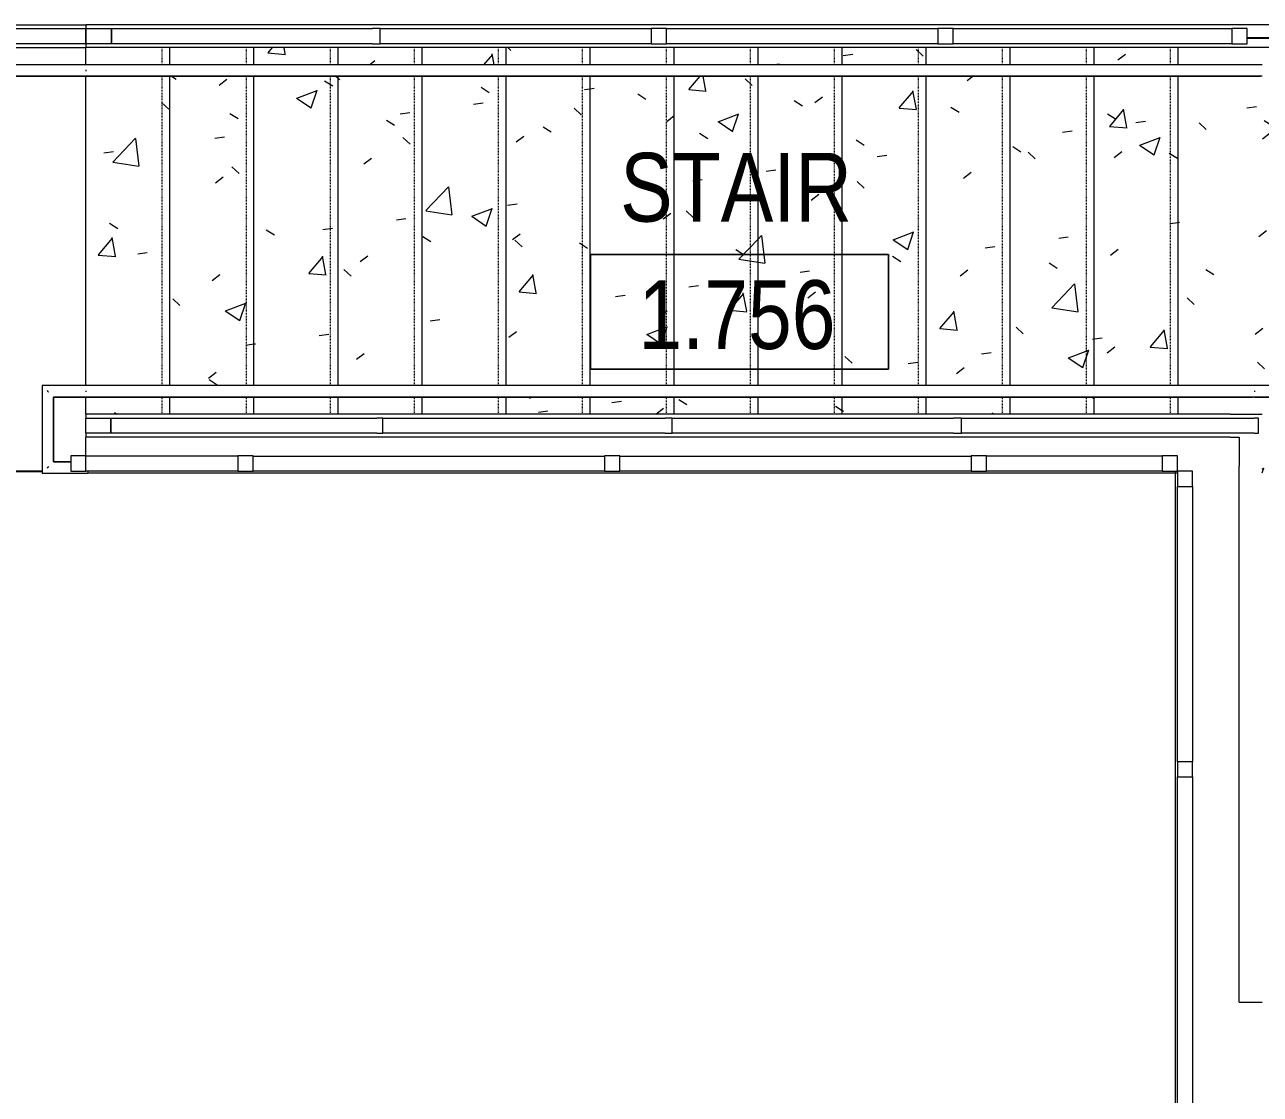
# Model space of a CAD drawing. Header units: inches. Extents: x -3598 to -1628, y -3458 to -206.
# Drawn here: x -2365.3 to -2203.5, y -3058.2 to -2918.1 of the extents above; entities that cross this region are included whole.
import ezdxf

# ---------------------------------------------------------------- set-up
doc = ezdxf.new("R2010")
doc.units = ezdxf.units.IN
doc.header["$MEASUREMENT"] = 0
doc.linetypes.add('Overhead 1_16_', pattern=[0.101562, 0.0625, -0.039062])
for name, color, linetype, lineweight in [('A-AREA-IDEN', 2, 'Continuous', 9), ('A-FLOR', 192, 'Continuous', 13), ('A-FLOR-HRAL', 11, 'Continuous', 13), ('A-GLAZ-CURT', 52, 'Continuous', 13), ('A-GLAZ-CWMG', 51, 'Continuous', 13), ('A-WALL', 113, 'Continuous', 13), ('S-STRS', 31, 'Continuous', 13)]:
    doc.layers.add(name, color=color, linetype=linetype, lineweight=lineweight)
doc.styles.add('Arial Narrow', font='ARIALN.TTF', dxfattribs={"height": 9})
pattern_1 = [(50, (0, 0), (27.5427, -2.40992), [2.88, -31.68]), (355, (0, 0), (-5.32784, 28.88427), [2.304, -25.344]), (100.451, (2.295, -0.2), (22.21532, 26.47393), [2.448, -26.924]), (46.184, (0, 7.68), (40.98187, -6.35642), [4.32, -47.52]), (96.636, (3.415, 7.15), (35.89075, 37.4062), [3.671, -40.386]), (351.184, (0, 7.68), (35.89097, 37.4062), [3.456, -38.016]), (21, (3.84, 5.76), (22.92104, -15.46073), [2.88, -31.68]), (326, (3.84, 5.76), (9.34353, 27.84574), [2.304, -25.344]), (71.451, (5.75, 4.472), (32.26477, 12.38442), [2.448, -26.924]), (37.5, (0, 0), (0.466855, 12.782707), [1.267, -23.77, 1.267, -24.461, -25.44]), (37.5, (0, 0), (0.466855, 12.782707), [-50.765, 1.267, -24.173]), (7.5, (0, 0), (10.10159, 15.14509), [1.267, -13.402, 1.267, -23.194, -9.696]), (7.5, (0, 0), (10.10159, 15.14509), [-39.13, 1.267, -8.429]), (327.5, (-8.563, 0), (20.49916, -0.86578), [1.267, -8.333, 1.267, -28.685, -39.744]), (327.5, (-8.563, 0), (20.49916, -0.86578), [-39.552, 1.267, -38.477]), (317.5, (-12.403, 0), (22.39478, 3.84429), [1.267, -11.213, 1.267, -18.624, -28.224]), (317.5, (-12.403, 0), (22.39478, 3.84429), [-32.371, 1.267, -26.957])]

# ---------------------------------------------------------------- blocks, each defined once
blk = doc.blocks.new('15830016-STRUCT_MARTINEZ-MOORE_CENTRAL_v2018_rvt-1-MEZZANINE - CAD')
at = {"layer": 'A-FLOR', "color": 253, "lineweight": 25}
blk.add_line((-2363.04, -2976.64), (-2410.4, -2976.64), dxfattribs=at)
blk = doc.blocks.new('Rectangular Mullion - 1_ H Guardrail Cap _mesh_-385327-MEZZANINE - CAD')
at = {"layer": 'A-GLAZ-CWMG', "lineweight": 9}
for p, q in [((-2214.4, -2978.61), (-2212.4, -2978.61)), ((-2214.4, -3014.64), (-2214.4, -2978.61)), ((-2212.4, -2978.61), (-2212.4, -3014.64)), ((-2212.4, -3014.64), (-2214.4, -3014.64))]:
    blk.add_line(p, q, dxfattribs=at)
blk = doc.blocks.new('Rectangular Mullion - Plate - 8-385567-MEZZANINE - CAD')
at = {"layer": 'A-GLAZ-CWMG', "lineweight": 9}
blk.add_line((-2214.65, -3063.64), (-2214.65, -3015.64), dxfattribs=at)
blk = doc.blocks.new('Rectangular Mullion - Plate - 8-385569-MEZZANINE - CAD')
at = {"layer": 'A-GLAZ-CWMG', "lineweight": 9}
blk.add_line((-2214.65, -3015.64), (-2214.65, -2976.61), dxfattribs=at)
blk = doc.blocks.new('Rectangular Mullion - 1_ H Guardrail Cap _mesh_-385328-MEZZANINE - CAD')
at = {"layer": 'A-GLAZ-CWMG', "lineweight": 9}
for p, q in [((-2214.4, -3064.64), (-2212.4, -3064.64)), ((-2214.4, -3110.64), (-2214.4, -3064.64)), ((-2212.4, -3064.64), (-2212.4, -3110.64)), ((-2212.4, -3110.64), (-2214.4, -3110.64))]:
    blk.add_line(p, q, dxfattribs=at)
blk = doc.blocks.new('Rectangular Mullion - Tube 2x2-385574-MEZZANINE - CAD')
at = {"layer": 'A-GLAZ-CWMG', "lineweight": 9}
for p, q in [((-1, -2), (-1, 0)), ((-1, 0), (1, 0)), ((1, 0), (1, -2)), ((1, -2), (-1, -2))]:
    blk.add_line(p, q, dxfattribs=at)
blk = doc.blocks.new('Rectangular Mullion - Tube 2x2-385579-MEZZANINE - CAD')
at = {"layer": 'A-GLAZ-CWMG', "lineweight": 9}
for p, q in [((0, 0), (-2, 0)), ((-2, 0), (-2, -2)), ((0, -2), (0, 0)), ((-2, -2), (0, -2))]:
    blk.add_line(p, q, dxfattribs=at)
blk = doc.blocks.new('Rectangular Mullion - Stringer3x12-766056-MEZZANINE - CAD')
at = {"layer": 'A-GLAZ-CWMG', "lineweight": 9}
for p, q in [((-2409.69, -2918.64), (-2409.69, -2918.14)), ((-2409.69, -2918.14), (-2357.29, -2918.14)), ((-2357.29, -2918.14), (-2357.29, -2918.64)), ((-2409.69, -2921.14), (-2409.69, -2920.64)), ((-2409.69, -2921.14), (-2357.29, -2921.14)), ((-2357.29, -2920.64), (-2357.29, -2921.14))]:
    blk.add_line(p, q, dxfattribs=at)
blk = doc.blocks.new('Rectangular Mullion - 1_ H Guardrail Cap _mesh_-766072-MEZZANINE - CAD')
at = {"layer": 'A-GLAZ-CWMG', "lineweight": 9}
for p, q in [((-2409.69, -2920.64), (-2409.69, -2918.64)), ((-2409.69, -2918.64), (-2357.29, -2918.64)), ((-2357.29, -2918.64), (-2357.29, -2920.64)), ((-2357.29, -2920.64), (-2409.69, -2920.64))]:
    blk.add_line(p, q, dxfattribs=at)
blk = doc.blocks.new('System Panel - Perforated Metal 4-387086-MEZZANINE - CAD')
at = {"layer": 'A-GLAZ-CURT', "lineweight": 9}
for p, q in [((-99.37, -0.69), (-52.67, -0.69)), ((-99.37, -0.69), (-99.37, -0.81)), ((-52.67, -0.81), (-99.37, -0.81))]:
    blk.add_line(p, q, dxfattribs=at)
blk = doc.blocks.new('Rectangular Mullion - 1_ H Guardrail Cap _mesh_-387088-MEZZANINE - CAD')
at = {"layer": 'A-GLAZ-CWMG', "lineweight": 9}
for p, q in [((-2357.29, -2920.64), (-2357.29, -2918.64)), ((-2357.29, -2918.64), (-2353.94, -2918.64)), ((-2353.94, -2920.64), (-2353.94, -2918.64)), ((-2353.94, -2920.64), (-2357.29, -2920.64))]:
    blk.add_line(p, q, dxfattribs=at)
blk = doc.blocks.new('Walls 69 - Walls 33-550705-MEZZANINE - CAD')
at = {"layer": 'A-WALL', "lineweight": 20}
for p, q in [((-2318.42, -2969.64), (-2319.19, -2969.64)), ((-2318.42, -2971.64), (-2318.42, -2969.64)), ((-2280.54, -2969.64), (-2281.44, -2969.64)), ((-2280.54, -2971.64), (-2280.54, -2969.64)), ((-2242.67, -2969.64), (-2243.69, -2969.64)), ((-2242.67, -2971.64), (-2242.67, -2969.64)), ((-2203.79, -2969.64), (-2204.36, -2969.64)), ((-2203.79, -2971.64), (-2203.79, -2969.64)), ((-2319.19, -2971.64), (-2318.42, -2971.64)), ((-2281.44, -2971.64), (-2280.54, -2971.64)), ((-2243.69, -2971.64), (-2242.67, -2971.64)), ((-2204.36, -2971.64), (-2203.79, -2971.64))]:
    blk.add_line(p, q, dxfattribs=at)
blk = doc.blocks.new('Walls 70 - Walls 33-550723-MEZZANINE - CAD')
at = {"layer": 'A-WALL', "lineweight": 20}
for p, q in [((-2318.78, -2918.64), (-2319.78, -2918.64)), ((-2318.78, -2920.64), (-2318.78, -2918.64)), ((-2281.27, -2918.64), (-2283.27, -2918.64)), ((-2283.27, -2918.64), (-2283.27, -2920.64)), ((-2281.27, -2920.64), (-2281.27, -2918.64)), ((-2243.76, -2918.64), (-2245.76, -2918.64)), ((-2245.76, -2918.64), (-2245.76, -2920.64)), ((-2243.76, -2920.64), (-2243.76, -2918.64)), ((-2205.25, -2918.64), (-2207.25, -2918.64)), ((-2207.25, -2918.64), (-2207.25, -2920.64)), ((-2205.25, -2920.64), (-2205.25, -2918.64)), ((-2319.78, -2920.64), (-2318.78, -2920.64)), ((-2283.27, -2920.64), (-2281.27, -2920.64)), ((-2245.76, -2920.64), (-2243.76, -2920.64)), ((-2207.25, -2920.64), (-2205.25, -2920.64))]:
    blk.add_line(p, q, dxfattribs=at)
blk = doc.blocks.new('Handrail Type - Handrail_Internal_-551394-MEZZANINE - CAD')
at = {"layer": 'A-FLOR-HRAL', "lineweight": 9}
for p, q in [((-2357.51, -2923.39), (-2410.4, -2923.39)), ((-2203.51, -2923.39), (-2357.51, -2923.39)), ((-2410.4, -2924.89), (-2357.51, -2924.89)), ((-2357.51, -2924.89), (-2203.51, -2924.89))]:
    blk.add_line(p, q, dxfattribs=at)
blk.add_open_spline([(-2357.29, -2924.06), (-2357.29, -2924.09), (-2357.29, -2924.14), (-2357.29, -2924.19), (-2357.29, -2924.22)], degree=3, dxfattribs=at)
blk = doc.blocks.new('Handrail Type - Handrail_Internal_-V66-MEZZANINE - CAD')
at = {"layer": 'A-FLOR-HRAL', "lineweight": 9}
for p, q in [((-2357.29, -2923.39), (-2410.4, -2923.39)), ((-2203.29, -2923.39), (-2357.29, -2923.39)), ((-2357.29, -2924.89), (-2410.4, -2924.89)), ((-2203.29, -2924.89), (-2357.29, -2924.89))]:
    blk.add_line(p, q, dxfattribs=at)
blk = doc.blocks.new('Rectangular Mullion - 1_ H Guardrail Cap _mesh_-387252-MEZZANINE - CAD')
at = {"layer": 'A-GLAZ-CWMG', "lineweight": 9}
for p, q in [((-2353.94, -2918.64), (-2319.78, -2918.64)), ((-2353.94, -2918.64), (-2353.94, -2920.64)), ((-2318.78, -2918.64), (-2283.27, -2918.64)), ((-2281.27, -2918.64), (-2245.76, -2918.64)), ((-2243.76, -2918.64), (-2207.25, -2918.64)), ((-2319.78, -2920.64), (-2353.94, -2920.64)), ((-2283.27, -2920.64), (-2318.78, -2920.64)), ((-2245.76, -2920.64), (-2281.27, -2920.64)), ((-2207.25, -2920.64), (-2243.76, -2920.64))]:
    blk.add_line(p, q, dxfattribs=at)
blk = doc.blocks.new('Rectangular Mullion - 1_ H Guardrail Cap _mesh_-1857148-MEZZANINE - CAD')
at = {"layer": 'A-GLAZ-CWMG', "lineweight": 9}
for p, q in [((-2357.29, -2976.61), (-2357.29, -2974.61)), ((-2357.29, -2974.61), (-2337.4, -2974.61)), ((-2337.4, -2974.61), (-2337.4, -2976.61)), ((-2337.4, -2976.61), (-2357.29, -2976.61))]:
    blk.add_line(p, q, dxfattribs=at)
blk = doc.blocks.new('Rectangular Mullion - 1_ H Guardrail Cap _mesh_-1857149-MEZZANINE - CAD')
at = {"layer": 'A-GLAZ-CWMG', "lineweight": 9}
for p, q in [((-2239.4, -2976.61), (-2239.4, -2974.61)), ((-2239.4, -2974.61), (-2216.4, -2974.61)), ((-2216.4, -2974.61), (-2216.4, -2976.61)), ((-2216.4, -2976.61), (-2239.4, -2976.61))]:
    blk.add_line(p, q, dxfattribs=at)
blk = doc.blocks.new('Rectangular Mullion - Plate - 8-1857151-MEZZANINE - CAD')
at = {"layer": 'A-GLAZ-CWMG', "lineweight": 9}
blk.add_line((-2214.4, -2976.86), (-2240.4, -2976.86), dxfattribs=at)
blk = doc.blocks.new('Rectangular Mullion - Plate - 8-1857152-MEZZANINE - CAD')
at = {"layer": 'A-GLAZ-CWMG', "lineweight": 9}
blk.add_line((-2336.4, -2976.86), (-2357.04, -2976.86), dxfattribs=at)
blk = doc.blocks.new('Rectangular Mullion - Tube 2x2-385573-MEZZANINE - CAD')
at = {"layer": 'A-GLAZ-CWMG', "lineweight": 9}
for p, q in [((-2, -2), (-2, 0)), ((-2, 0), (0, 0)), ((0, 0), (0, -2)), ((0, -2), (-2, -2))]:
    blk.add_line(p, q, dxfattribs=at)
blk = doc.blocks.new('Rectangular Mullion - Tube 2x2-V94-MEZZANINE - CAD')
at = {"layer": 'A-GLAZ-CWMG', "lineweight": 9}
for p, q in [((0, 0), (-2, 0)), ((-2, 0), (-2, -2)), ((0, -2), (0, 0)), ((-2, -2), (0, -2))]:
    blk.add_line(p, q, dxfattribs=at)
blk = doc.blocks.new('Rectangular Mullion - 1_ H Guardrail Cap _mesh_-1857162-MEZZANINE - CAD')
at = {"layer": 'A-GLAZ-CWMG', "lineweight": 9}
for p, q in [((-2357.29, -2971.64), (-2357.29, -2969.64)), ((-2357.29, -2969.64), (-2354.01, -2969.64)), ((-2354.01, -2971.64), (-2354.01, -2969.64)), ((-2354.01, -2971.64), (-2357.29, -2971.64))]:
    blk.add_line(p, q, dxfattribs=at)
blk = doc.blocks.new('Rectangular Mullion - 1_ H Guardrail Cap _mesh_-1857165-MEZZANINE - CAD')
at = {"layer": 'A-GLAZ-CWMG', "lineweight": 9}
for p, q in [((-2354.01, -2969.64), (-2319.19, -2969.64)), ((-2354.01, -2969.64), (-2354.01, -2971.64)), ((-2318.42, -2969.64), (-2281.44, -2969.64)), ((-2280.54, -2969.64), (-2243.69, -2969.64)), ((-2242.67, -2969.64), (-2204.36, -2969.64)), ((-2319.19, -2971.64), (-2354.01, -2971.64)), ((-2281.44, -2971.64), (-2318.42, -2971.64)), ((-2243.69, -2971.64), (-2280.54, -2971.64)), ((-2204.36, -2971.64), (-2242.67, -2971.64))]:
    blk.add_line(p, q, dxfattribs=at)
blk = doc.blocks.new('Handrail Type - Handrail_Internal_-1857076-MEZZANINE - CAD')
at = {"layer": 'A-FLOR-HRAL', "lineweight": 9}
for p, q in [((-2357.51, -2965.39), (-2363.04, -2965.39)), ((-2363.04, -2965.39), (-2363.04, -2976.86)), ((-2204.51, -2965.39), (-2357.51, -2965.39)), ((-2199.54, -2965.39), (-2204.31, -2965.39)), ((-2361.54, -2966.89), (-2357.51, -2966.89)), ((-2361.54, -2975.36), (-2361.54, -2966.89)), ((-2357.51, -2966.89), (-2204.51, -2966.89)), ((-2204.31, -2966.89), (-2201.04, -2966.89)), ((-2359.29, -2975.36), (-2361.54, -2975.36)), ((-2363.04, -2976.86), (-2357.04, -2976.86))]:
    blk.add_line(p, q, dxfattribs=at)
for points, knots in [([(-2362.38, -2966.05), (-2362.37, -2966.06), (-2362.34, -2966.09), (-2362.29, -2966.14), (-2362.25, -2966.19), (-2362.21, -2966.22), (-2362.2, -2966.23)], [0.46086968, 0.46086968, 0.46086968, 0.46086968, 0.47916667, 0.5, 0.52083333, 0.53913032, 0.53913032, 0.53913032, 0.53913032]), ([(-2362.2, -2976.02), (-2362.21, -2976.03), (-2362.25, -2976.07), (-2362.29, -2976.11), (-2362.34, -2976.16), (-2362.37, -2976.19), (-2362.38, -2976.2)], [-0.53913032, -0.53913032, -0.53913032, -0.53913032, -0.52083333, -0.5, -0.47916667, -0.46086968, -0.46086968, -0.46086968, -0.46086968])]:
    blk.add_open_spline(points, degree=3, knots=knots, dxfattribs=at)
for points in [[(-2357.29, -2966.06), (-2357.29, -2966.09), (-2357.29, -2966.14), (-2357.29, -2966.19), (-2357.29, -2966.22)], [(-2204.29, -2966.06), (-2204.29, -2966.09), (-2204.29, -2966.14), (-2204.29, -2966.19), (-2204.29, -2966.22)]]:
    blk.add_open_spline(points, degree=3, dxfattribs=at)
blk = doc.blocks.new('Handrail Type - Handrail_Internal_-V95-MEZZANINE - CAD')
at = {"layer": 'A-FLOR-HRAL', "lineweight": 9}
for p, q in [((-2363.04, -2965.39), (-2363.04, -2976.86)), ((-2357.29, -2965.39), (-2363.04, -2965.39)), ((-2204.29, -2965.39), (-2357.29, -2965.39)), ((-2199.54, -2965.39), (-2204.29, -2965.39)), ((-2361.54, -2966.89), (-2361.54, -2975.36)), ((-2357.29, -2966.89), (-2361.54, -2966.89)), ((-2204.29, -2966.89), (-2357.29, -2966.89)), ((-2201.04, -2966.89), (-2204.29, -2966.89)), ((-2361.54, -2975.36), (-2359.29, -2975.36)), ((-2363.04, -2976.86), (-2357.04, -2976.86)), ((-2357.04, -2976.61), (-2357.04, -2976.86))]:
    blk.add_line(p, q, dxfattribs=at)
blk = doc.blocks.new('Room Tag- BSALS - Room Tag-28050-MEZZANINE - CAD')
at = {"layer": 'A-AREA-IDEN'}
for p, q in [((-0.203125, -0.171875), (-0.203125, -0.015625)), ((-0.203125, -0.015625), (0.203125, -0.015625)), ((0.203125, -0.015625), (-0.203125, -0.015625)), ((-0.203125, -0.015625), (-0.203125, -0.171875)), ((0.203125, -0.015625), (0.203125, -0.171875)), ((0.203125, -0.171875), (0.203125, -0.015625)), ((0.203125, -0.171875), (-0.203125, -0.171875)), ((-0.203125, -0.171875), (0.203125, -0.171875))]:
    blk.add_line(p, q, dxfattribs=at)

msp = doc.modelspace()

# ---------------------------------------------------------------- hatches: boundary and pattern name
at = {"layer": 'S-STRS', "lineweight": 9}
h = msp.add_hatch(dxfattribs=at)
h.set_pattern_fill('FP_1', color=256, style=0, pattern_type=2)
h.set_pattern_definition(pattern_1)
h.paths.add_polyline_path([(-2346.29, -2969.14), (-2346.29, -2966.89), (-2357.29, -2966.89), (-2357.29, -2969.14)], flags=0)
h.paths.add_polyline_path([(-2346.29, -2965.39), (-2346.29, -2924.89), (-2357.29, -2924.89), (-2357.29, -2965.39)], flags=0)
h.paths.add_polyline_path([(-2357.29, -2923.39), (-2346.29, -2923.39), (-2346.29, -2921.14), (-2357.29, -2921.14)], flags=0)
h = msp.add_hatch(dxfattribs=at)
h.set_pattern_fill('FP_1', color=256, style=0, pattern_type=2)
h.set_pattern_definition(pattern_1)
h.paths.add_polyline_path([(-2346.29, -2969.14), (-2335.29, -2969.14), (-2335.29, -2966.89), (-2346.29, -2966.89)], flags=0)
h.paths.add_polyline_path([(-2344.28, -2965.39), (-2335.29, -2965.39), (-2335.29, -2924.89), (-2346.29, -2924.89), (-2346.29, -2965.39)], flags=0)
h.paths.add_polyline_path([(-2346.29, -2923.39), (-2335.29, -2923.39), (-2335.29, -2921.14), (-2346.29, -2921.14)], flags=0)
h = msp.add_hatch(dxfattribs=at)
h.set_pattern_fill('FP_1', color=256, style=0, pattern_type=2)
h.set_pattern_definition(pattern_1)
h.paths.add_polyline_path([(-2324.29, -2969.14), (-2324.29, -2966.89), (-2335.29, -2966.89), (-2335.29, -2969.14), (-2328.8, -2969.14)], flags=0)
h.paths.add_polyline_path([(-2324.29, -2965.39), (-2324.29, -2924.89), (-2335.29, -2924.89), (-2335.29, -2965.39), (-2328.8, -2965.39)], flags=0)
h.paths.add_polyline_path([(-2324.29, -2923.39), (-2324.29, -2921.14), (-2335.29, -2921.14), (-2335.29, -2923.39), (-2328.8, -2923.39)], flags=0)
h = msp.add_hatch(dxfattribs=at)
h.set_pattern_fill('FP_1', color=256, style=0, pattern_type=2)
h.set_pattern_definition(pattern_1)
h.paths.add_polyline_path([(-2313.29, -2969.14), (-2313.29, -2966.89), (-2324.29, -2966.89), (-2324.29, -2969.14)], flags=0)
h.paths.add_polyline_path([(-2324.29, -2965.39), (-2313.29, -2965.39), (-2313.29, -2924.89), (-2324.29, -2924.89), (-2324.29, -2960.85)], flags=0)
h.paths.add_polyline_path([(-2324.29, -2923.39), (-2313.29, -2923.39), (-2313.29, -2921.14), (-2324.29, -2921.14)], flags=0)
h = msp.add_hatch(dxfattribs=at)
h.set_pattern_fill('FP_2', color=256, style=0, pattern_type=2)
h.set_pattern_definition(pattern_1)
h.paths.add_polyline_path([(-2313.29, -2969.14), (-2302.29, -2969.14), (-2302.29, -2966.89), (-2313.29, -2966.89)], flags=0)
h.paths.add_polyline_path([(-2313.29, -2965.39), (-2302.29, -2965.39), (-2302.29, -2924.89), (-2313.29, -2924.89), (-2313.29, -2960.85)], flags=0)
h.paths.add_polyline_path([(-2313.29, -2923.39), (-2302.29, -2923.39), (-2302.29, -2921.14), (-2313.29, -2921.14)], flags=0)
h = msp.add_hatch(dxfattribs=at)
h.set_pattern_fill('FP_2', color=256, style=0, pattern_type=2)
h.set_pattern_definition(pattern_1)
h.paths.add_polyline_path([(-2302.29, -2969.14), (-2291.29, -2969.14), (-2291.29, -2966.89), (-2302.29, -2966.89)], flags=0)
h.paths.add_polyline_path([(-2291.29, -2965.39), (-2291.29, -2924.89), (-2302.29, -2924.89), (-2302.29, -2965.39), (-2297.82, -2965.39)], flags=0)
h.paths.add_polyline_path([(-2291.29, -2923.39), (-2291.29, -2921.14), (-2302.29, -2921.14), (-2302.29, -2923.39), (-2297.82, -2923.39)], flags=0)
h = msp.add_hatch(dxfattribs=at)
h.set_pattern_fill('FP_2', color=256, style=0, pattern_type=2)
h.set_pattern_definition(pattern_1)
h.paths.add_polyline_path([(-2280.29, -2969.14), (-2280.29, -2966.89), (-2291.29, -2966.89), (-2291.29, -2969.14)], flags=0)
h.paths.add_polyline_path([(-2291.29, -2965.39), (-2280.29, -2965.39), (-2280.29, -2924.89), (-2291.29, -2924.89), (-2291.29, -2960.85)], flags=0)
h.paths.add_polyline_path([(-2291.29, -2923.39), (-2280.29, -2923.39), (-2280.29, -2921.14), (-2291.29, -2921.14)], flags=0)
h = msp.add_hatch(dxfattribs=at)
h.set_pattern_fill('FP_2', color=256, style=0, pattern_type=2)
h.set_pattern_definition(pattern_1)
h.paths.add_polyline_path([(-2269.29, -2969.14), (-2269.29, -2966.89), (-2280.29, -2966.89), (-2280.29, -2969.14)], flags=0)
h.paths.add_polyline_path([(-2280.29, -2965.39), (-2269.29, -2965.39), (-2269.29, -2924.89), (-2280.29, -2924.89), (-2280.29, -2960.85)], flags=0)
h.paths.add_polyline_path([(-2280.29, -2923.39), (-2269.29, -2923.39), (-2269.29, -2921.14), (-2280.29, -2921.14)], flags=0)
h = msp.add_hatch(dxfattribs=at)
h.set_pattern_fill('FP_1', color=256, style=0, pattern_type=2)
h.set_pattern_definition(pattern_1)
h.paths.add_polyline_path([(-2258.29, -2969.14), (-2258.29, -2966.89), (-2269.29, -2966.89), (-2269.29, -2969.14), (-2266.84, -2969.14)], flags=0)
h.paths.add_polyline_path([(-2258.29, -2965.39), (-2258.29, -2924.89), (-2269.29, -2924.89), (-2269.29, -2965.39), (-2266.84, -2965.39)], flags=0)
h.paths.add_polyline_path([(-2258.29, -2923.39), (-2258.29, -2921.14), (-2269.29, -2921.14), (-2269.29, -2923.39), (-2266.84, -2923.39)], flags=0)
h = msp.add_hatch(dxfattribs=at)
h.set_pattern_fill('FP_1', color=256, style=0, pattern_type=2)
h.set_pattern_definition(pattern_1)
h.paths.add_polyline_path([(-2247.29, -2969.14), (-2247.29, -2966.89), (-2258.29, -2966.89), (-2258.29, -2969.14)], flags=0)
h.paths.add_polyline_path([(-2258.29, -2965.39), (-2247.29, -2965.39), (-2247.29, -2924.89), (-2258.29, -2924.89), (-2258.29, -2946.56)], flags=0)
h.paths.add_polyline_path([(-2258.29, -2923.39), (-2247.29, -2923.39), (-2247.29, -2921.14), (-2258.29, -2921.14)], flags=0)
h = msp.add_hatch(dxfattribs=at)
h.set_pattern_fill('FP_2', color=256, style=0, pattern_type=2)
h.set_pattern_definition(pattern_1)
h.paths.add_polyline_path([(-2247.29, -2969.14), (-2236.29, -2969.14), (-2236.29, -2966.89), (-2247.29, -2966.89)], flags=0)
h.paths.add_polyline_path([(-2247.29, -2965.39), (-2236.29, -2965.39), (-2236.29, -2924.89), (-2247.29, -2924.89), (-2247.29, -2946.56)], flags=0)
h.paths.add_polyline_path([(-2247.29, -2923.39), (-2236.29, -2923.39), (-2236.29, -2921.14), (-2247.29, -2921.14)], flags=0)
h = msp.add_hatch(dxfattribs=at)
h.set_pattern_fill('FP_1', color=256, style=0, pattern_type=2)
h.set_pattern_definition(pattern_1)
h.paths.add_polyline_path([(-2236.29, -2969.14), (-2225.29, -2969.14), (-2225.29, -2966.89), (-2236.29, -2966.89)], flags=0)
h.paths.add_polyline_path([(-2236.29, -2965.39), (-2225.29, -2965.39), (-2225.29, -2924.89), (-2236.29, -2924.89), (-2236.29, -2950.93)], flags=0)
h.paths.add_polyline_path([(-2225.29, -2923.39), (-2225.29, -2921.14), (-2236.29, -2921.14), (-2236.29, -2923.39), (-2235.87, -2923.39)], flags=0)
h = msp.add_hatch(dxfattribs=at)
h.set_pattern_fill('FP_1', color=256, style=0, pattern_type=2)
h.set_pattern_definition(pattern_1)
h.paths.add_polyline_path([(-2225.29, -2969.14), (-2214.29, -2969.14), (-2214.29, -2966.89), (-2225.29, -2966.89)], flags=0)
h.paths.add_polyline_path([(-2225.29, -2965.39), (-2214.29, -2965.39), (-2214.29, -2924.89), (-2225.29, -2924.89), (-2225.29, -2955.93)], flags=0)
h.paths.add_polyline_path([(-2225.29, -2923.39), (-2214.29, -2923.39), (-2214.29, -2921.14), (-2225.29, -2921.14)], flags=0)
h = msp.add_hatch(dxfattribs=at)
h.set_pattern_fill('FP_1', color=256, style=0, pattern_type=2)
h.set_pattern_definition(pattern_1)
h.paths.add_polyline_path([(-2203.29, -2980.14), (-2201.04, -2980.14), (-2201.04, -2966.89), (-2214.29, -2966.89), (-2214.29, -2969.14), (-2203.29, -2969.14), (-2203.29, -2979.98)], flags=0)
h.paths.add_polyline_path([(-2155.29, -2980.14), (-2155.29, -2921.14), (-2214.29, -2921.14), (-2214.29, -2923.39), (-2157.54, -2923.42), (-2157.54, -2980.14)], flags=0)
h.paths.add_polyline_path([(-2173.91, -2980.14), (-2159.04, -2980.14), (-2159.04, -2924.89), (-2214.29, -2924.89), (-2214.29, -2965.39), (-2199.54, -2965.42), (-2199.54, -2980.14), (-2189.4, -2980.14)], flags=0)

# ---------------------------------------------------------------- linework, layer by layer
at = {"layer": 'A-FLOR', "lineweight": 20}
for p, q in [((-2357.29, -2923.39), (-2357.29, -2921.14)), ((-2357.29, -2965.39), (-2357.29, -2924.89)), ((-2357.29, -2969.14), (-2357.29, -2966.89)), ((-2357.29, -2974.61), (-2357.29, -2972.14)), ((-2363.04, -2976.64), (-2410.4, -2976.64))]:
    msp.add_line(p, q, dxfattribs=at)
at = {"layer": 'S-STRS', "lineweight": 9}
for p, q in [((-2207.47, -2918.14), (-2357.29, -2918.14)), ((-2152.29, -2918.14), (-2207.47, -2918.14)), ((-2346.29, -2921.14), (-2357.29, -2921.14)), ((-2357.29, -2923.39), (-2357.29, -2921.14)), ((-2335.29, -2921.14), (-2346.29, -2921.14)), ((-2346.29, -2923.39), (-2346.29, -2921.14)), ((-2324.29, -2921.14), (-2335.29, -2921.14)), ((-2335.29, -2923.39), (-2335.29, -2921.14)), ((-2313.29, -2921.14), (-2324.29, -2921.14)), ((-2324.29, -2923.39), (-2324.29, -2921.14)), ((-2302.29, -2921.14), (-2313.29, -2921.14)), ((-2313.29, -2923.39), (-2313.29, -2921.14)), ((-2291.29, -2921.14), (-2302.29, -2921.14)), ((-2302.29, -2923.39), (-2302.29, -2921.14)), ((-2280.29, -2921.14), (-2291.29, -2921.14)), ((-2291.29, -2923.39), (-2291.29, -2921.14)), ((-2269.29, -2921.14), (-2280.29, -2921.14)), ((-2280.29, -2923.39), (-2280.29, -2921.14)), ((-2258.29, -2921.14), (-2269.29, -2921.14)), ((-2269.29, -2923.39), (-2269.29, -2921.14)), ((-2247.29, -2921.14), (-2258.29, -2921.14)), ((-2258.29, -2923.39), (-2258.29, -2921.14)), ((-2236.29, -2921.14), (-2247.29, -2921.14)), ((-2247.29, -2923.39), (-2247.29, -2921.14)), ((-2225.29, -2921.14), (-2236.29, -2921.14)), ((-2236.29, -2923.39), (-2236.29, -2921.14)), ((-2214.29, -2921.14), (-2225.29, -2921.14)), ((-2225.29, -2923.39), (-2225.29, -2921.14)), ((-2207.47, -2921.14), (-2214.29, -2921.14)), ((-2214.29, -2923.39), (-2214.29, -2921.14)), ((-2155.29, -2921.14), (-2207.47, -2921.14)), ((-2357.29, -2965.39), (-2357.29, -2924.89)), ((-2346.29, -2965.39), (-2346.29, -2924.89)), ((-2335.29, -2965.39), (-2335.29, -2924.89)), ((-2324.29, -2965.39), (-2324.29, -2924.89)), ((-2313.29, -2965.39), (-2313.29, -2924.89)), ((-2302.29, -2965.39), (-2302.29, -2924.89)), ((-2291.29, -2965.39), (-2291.29, -2924.89)), ((-2280.29, -2965.39), (-2280.29, -2924.89)), ((-2269.29, -2965.39), (-2269.29, -2924.89)), ((-2258.29, -2965.39), (-2258.29, -2924.89)), ((-2247.29, -2965.39), (-2247.29, -2924.89)), ((-2236.29, -2965.39), (-2236.29, -2924.89)), ((-2225.29, -2965.39), (-2225.29, -2924.89)), ((-2214.29, -2965.39), (-2214.29, -2924.89)), ((-2357.29, -2969.14), (-2357.29, -2966.89)), ((-2346.29, -2969.14), (-2346.29, -2966.89)), ((-2335.29, -2969.14), (-2335.29, -2966.89)), ((-2324.29, -2969.14), (-2324.29, -2966.89)), ((-2313.29, -2969.14), (-2313.29, -2966.89)), ((-2302.29, -2969.14), (-2302.29, -2966.89)), ((-2291.29, -2969.14), (-2291.29, -2966.89)), ((-2280.29, -2969.14), (-2280.29, -2966.89)), ((-2269.29, -2969.14), (-2269.29, -2966.89)), ((-2258.29, -2969.14), (-2258.29, -2966.89)), ((-2247.29, -2969.14), (-2247.29, -2966.89)), ((-2236.29, -2969.14), (-2236.29, -2966.89)), ((-2225.29, -2969.14), (-2225.29, -2966.89)), ((-2214.29, -2969.14), (-2214.29, -2966.89)), ((-2357.29, -2969.14), (-2357.29, -2969.64)), ((-2346.29, -2969.14), (-2357.29, -2969.14)), ((-2335.29, -2969.14), (-2346.29, -2969.14)), ((-2324.29, -2969.14), (-2335.29, -2969.14)), ((-2313.29, -2969.14), (-2324.29, -2969.14)), ((-2302.29, -2969.14), (-2313.29, -2969.14)), ((-2291.29, -2969.14), (-2302.29, -2969.14)), ((-2280.29, -2969.14), (-2291.29, -2969.14)), ((-2269.29, -2969.14), (-2280.29, -2969.14)), ((-2258.29, -2969.14), (-2269.29, -2969.14)), ((-2247.29, -2969.14), (-2258.29, -2969.14)), ((-2236.29, -2969.14), (-2247.29, -2969.14)), ((-2225.29, -2969.14), (-2236.29, -2969.14)), ((-2214.29, -2969.14), (-2225.29, -2969.14)), ((-2207.47, -2969.14), (-2214.29, -2969.14)), ((-2207.47, -2969.14), (-2203.29, -2969.14)), ((-2357.29, -2971.64), (-2357.29, -2972.14)), ((-2207.47, -2972.14), (-2357.29, -2972.14)), ((-2207.47, -2972.14), (-2206.29, -2972.14)), ((-2206.29, -2972.14), (-2206.29, -2975.96)), ((-2206.29, -3046.14), (-2206.29, -2975.96)), ((-2206.29, -3046.14), (-2203.29, -3046.14))]:
    msp.add_line(p, q, dxfattribs=at)
at = {"layer": 'S-STRS', "linetype": 'Overhead 1_16_', "lineweight": 9}
for p, q in [((-2347.29, -2923.39), (-2347.29, -2921.14)), ((-2336.29, -2923.39), (-2336.29, -2921.14)), ((-2325.29, -2923.39), (-2325.29, -2921.14)), ((-2314.29, -2923.39), (-2314.29, -2921.14)), ((-2303.29, -2923.39), (-2303.29, -2921.14)), ((-2292.29, -2923.39), (-2292.29, -2921.14)), ((-2281.29, -2923.39), (-2281.29, -2921.14)), ((-2270.29, -2923.39), (-2270.29, -2921.14)), ((-2259.29, -2923.39), (-2259.29, -2921.14)), ((-2248.29, -2923.39), (-2248.29, -2921.14)), ((-2237.29, -2923.39), (-2237.29, -2921.14)), ((-2226.29, -2923.39), (-2226.29, -2921.14)), ((-2215.29, -2923.39), (-2215.29, -2921.14)), ((-2347.29, -2965.39), (-2347.29, -2924.89)), ((-2336.29, -2965.39), (-2336.29, -2924.89)), ((-2325.29, -2965.39), (-2325.29, -2924.89)), ((-2314.29, -2965.39), (-2314.29, -2924.89)), ((-2303.29, -2965.39), (-2303.29, -2924.89)), ((-2292.29, -2965.39), (-2292.29, -2924.89)), ((-2281.29, -2965.39), (-2281.29, -2924.89)), ((-2270.29, -2965.39), (-2270.29, -2924.89)), ((-2259.29, -2965.39), (-2259.29, -2924.89)), ((-2248.29, -2965.39), (-2248.29, -2924.89)), ((-2237.29, -2965.39), (-2237.29, -2924.89)), ((-2226.29, -2965.39), (-2226.29, -2924.89)), ((-2215.29, -2965.39), (-2215.29, -2924.89)), ((-2347.29, -2969.14), (-2347.29, -2966.89)), ((-2336.29, -2969.14), (-2336.29, -2966.89)), ((-2325.29, -2969.14), (-2325.29, -2966.89)), ((-2314.29, -2969.14), (-2314.29, -2966.89)), ((-2303.29, -2969.14), (-2303.29, -2966.89)), ((-2292.29, -2969.14), (-2292.29, -2966.89)), ((-2281.29, -2969.14), (-2281.29, -2966.89)), ((-2270.29, -2969.14), (-2270.29, -2966.89)), ((-2259.29, -2969.14), (-2259.29, -2966.89)), ((-2248.29, -2969.14), (-2248.29, -2966.89)), ((-2237.29, -2969.14), (-2237.29, -2966.89)), ((-2226.29, -2969.14), (-2226.29, -2966.89)), ((-2215.29, -2969.14), (-2215.29, -2966.89))]:
    msp.add_line(p, q, dxfattribs=at)

# ---------------------------------------------------------------- block references
at = {"lineweight": 5}
msp.add_blockref('15830016-STRUCT_MARTINEZ-MOORE_CENTRAL_v2018_rvt-1-MEZZANINE - CAD', (0, 0), dxfattribs=at)
at = {"layer": 'A-AREA-IDEN', "xscale": 95.99999999999994, "yscale": 95.99999999999994, "zscale": 95.99999999999994}
msp.add_blockref('Room Tag- BSALS - Room Tag-28050-MEZZANINE - CAD', (-2271.73, -2946.73), dxfattribs=at)
at = {"layer": 'A-FLOR-HRAL', "lineweight": 9}
for name in ['Handrail Type - Handrail_Internal_-551394-MEZZANINE - CAD', 'Handrail Type - Handrail_Internal_-V66-MEZZANINE - CAD', 'Handrail Type - Handrail_Internal_-1857076-MEZZANINE - CAD', 'Handrail Type - Handrail_Internal_-V95-MEZZANINE - CAD']:
    msp.add_blockref(name, (0, 0), dxfattribs=at)
at = {"layer": 'A-GLAZ-CURT', "lineweight": 9, "rotation": 180}
msp.add_blockref('System Panel - Perforated Metal 4-387086-MEZZANINE - CAD', (-2257.92, -2920.64), dxfattribs=at)
at = {"layer": 'A-GLAZ-CWMG', "lineweight": 9}
for name, p in [('Rectangular Mullion - Stringer3x12-766056-MEZZANINE - CAD', (0, 0)), ('Rectangular Mullion - 1_ H Guardrail Cap _mesh_-766072-MEZZANINE - CAD', (0, 0)), ('Rectangular Mullion - 1_ H Guardrail Cap _mesh_-387088-MEZZANINE - CAD', (0, 0)), ('Rectangular Mullion - 1_ H Guardrail Cap _mesh_-387252-MEZZANINE - CAD', (0, 0)), ('Rectangular Mullion - 1_ H Guardrail Cap _mesh_-1857162-MEZZANINE - CAD', (0, 0)), ('Rectangular Mullion - 1_ H Guardrail Cap _mesh_-1857165-MEZZANINE - CAD', (0, 0)), ('Rectangular Mullion - 1_ H Guardrail Cap _mesh_-1857148-MEZZANINE - CAD', (0, 0)), ('Rectangular Mullion - 1_ H Guardrail Cap _mesh_-1857149-MEZZANINE - CAD', (0, 0)), ('Rectangular Mullion - Plate - 8-1857152-MEZZANINE - CAD', (0, 0)), ('Rectangular Mullion - Plate - 8-1857151-MEZZANINE - CAD', (0, 0)), ('Rectangular Mullion - Plate - 8-385569-MEZZANINE - CAD', (0, 0)), ('Rectangular Mullion - 1_ H Guardrail Cap _mesh_-385327-MEZZANINE - CAD', (0, 0)), ('Rectangular Mullion - Plate - 8-385567-MEZZANINE - CAD', (0, 0)), ('Rectangular Mullion - 1_ H Guardrail Cap _mesh_-385328-MEZZANINE - CAD', (0, 48))]:
    msp.add_blockref(name, p, dxfattribs=at)
for name, p, rotation in [('Rectangular Mullion - Tube 2x2-V94-MEZZANINE - CAD', (-2359.29, -2976.61), 180), ('Rectangular Mullion - 1_ H Guardrail Cap _mesh_-385328-MEZZANINE - CAD', (-5400.04, -762.22), 89.99999999999959), ('Rectangular Mullion - 1_ H Guardrail Cap _mesh_-385328-MEZZANINE - CAD', (-5352.04, -762.22), 90), ('Rectangular Mullion - Plate - 8-385567-MEZZANINE - CAD', (-5352.04, -762.22), 89.99999999999959), ('Rectangular Mullion - Plate - 8-385567-MEZZANINE - CAD', (-5304.04, -762.22), 90), ('Rectangular Mullion - Tube 2x2-385579-MEZZANINE - CAD', (-2214.4, -2976.61), 90)]:
    msp.add_blockref(name, p, dxfattribs=dict(at, rotation=rotation))
at = {"layer": 'A-GLAZ-CWMG', "lineweight": 9, "extrusion": (0, 0, -1)}
for name, p, rotation in [('Rectangular Mullion - Tube 2x2-385574-MEZZANINE - CAD', (2336.4, -2976.61), 180), ('Rectangular Mullion - Tube 2x2-385574-MEZZANINE - CAD', (2288.4, -2976.61), 180), ('Rectangular Mullion - Tube 2x2-385574-MEZZANINE - CAD', (2240.4, -2976.61), 180), ('Rectangular Mullion - Tube 2x2-385573-MEZZANINE - CAD', (2214.4, -2976.61), 180), ('Rectangular Mullion - Tube 2x2-385574-MEZZANINE - CAD', (2214.4, -3015.64), 270)]:
    msp.add_blockref(name, p, dxfattribs=dict(at, rotation=rotation))
at = {"layer": 'A-WALL', "lineweight": 20}
for name in ['Walls 70 - Walls 33-550723-MEZZANINE - CAD', 'Walls 69 - Walls 33-550705-MEZZANINE - CAD']:
    msp.add_blockref(name, (0, 0), dxfattribs=at)

# ---------------------------------------------------------------- texts
at = {"layer": 'A-AREA-IDEN', "char_height": 9, "attachment_point": 1, "style": 'Arial Narrow'}
for s, insert, width in [('STAIR', (-2287.35, -2934.92), 37.572), ('1.756', (-2284.95, -2951.6), 31.512)]:
    msp.add_mtext(s, dxfattribs=dict(at, insert=insert, width=width))

doc.saveas('drawing.dxf')
